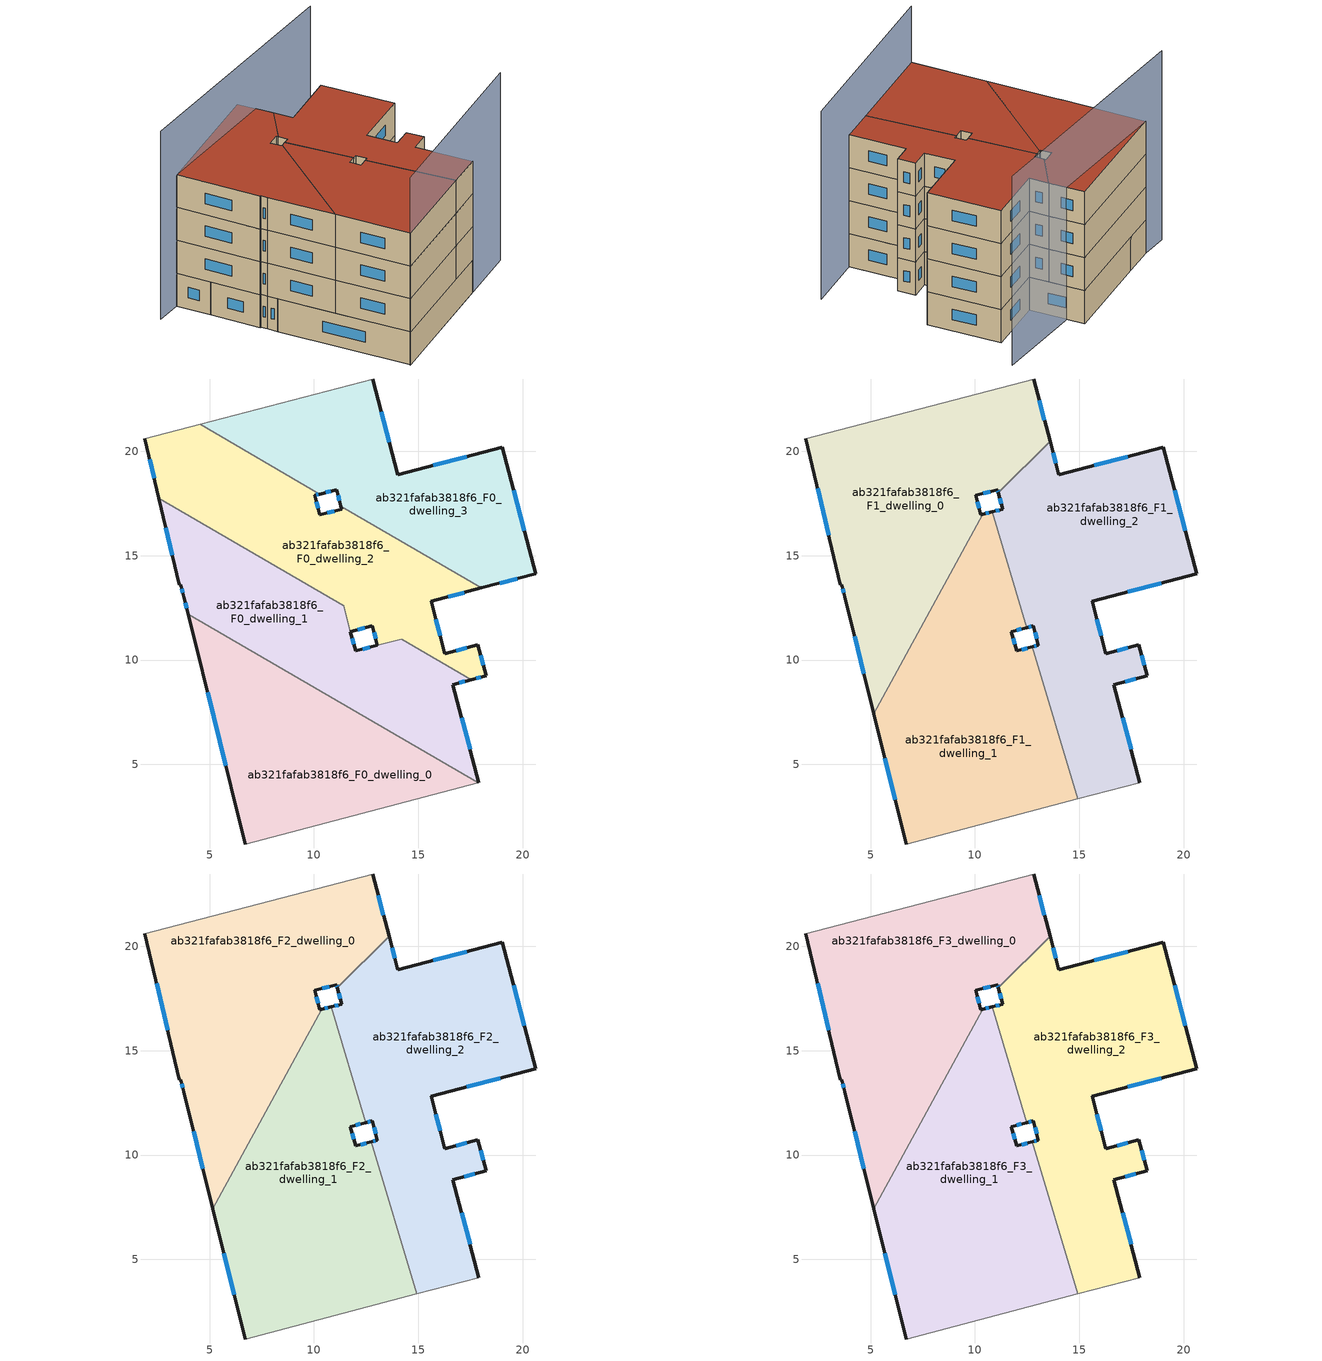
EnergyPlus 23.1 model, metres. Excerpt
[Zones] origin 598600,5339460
ab321fafab3818f6_F0_dwelling_0
 floor ground (EU_floor_Construction): 17.87,4.12 6.72,1.18 3.97,12.2 z0
 wall outside (EU_wall_Construction): 3.97,12.2 6.72,1.18 z0:3
 wall to ab321fafab3818f6_F0_dwelling_1 (EU_wall_Construction): 17.87,4.12 3.97,12.2 z0:3
 wall adiabatic (EU_wall_Construction): 6.72,1.18 17.87,4.12 z0:3
 window (EU_Window_Construction): 4.91,8.45 5.79,4.93 z1.02:1.98
ab321fafab3818f6_F0_dwelling_1
 floor ground (EU_floor_Construction): 14.2,11 17.54,9.05 16.67,8.83 17.91,4.13 17.87,4.12 3.97,12.2 3.76,13.04 3.63,13.61 3.56,13.61 2.58,17.75 11.42,12.61 12,10.43 z0
 wall outside (EU_wall_Construction): 17.91,4.13 16.67,8.83 17.54,9.05 / 2.58,17.75 3.56,13.61 3.63,13.61 3.76,13.04 3.97,12.2 / 13.04,10.7 12,10.43 11.76,11.36 z0:3
 wall adiabatic (EU_wall_Construction): 17.87,4.12 17.91,4.13 z0:3
 wall to ab321fafab3818f6_F0_dwelling_2 (EU_wall_Construction): 11.75,11.36 11.42,12.61 2.58,17.75 / 14.2,11 13.05,10.7 / 17.54,9.05 14.2,10.99 z0:3
 window (EU_Window_Construction): 16.96,8.9 17.24,8.98 / 17.48,5.73 17.09,7.23 / 3.83,12.76 3.9,12.49 / 3.67,13.42 3.71,13.24 / 2.91,16.34 3.22,15.02 / 11.92,10.75 11.84,11.04 / 12.69,10.61 12.35,10.53 z1.02:1.98
ab321fafab3818f6_F0_dwelling_2
 floor ground (EU_floor_Construction): 18.03,13.45 15.62,12.82 16.28,10.31 17.86,10.73 18.25,9.24 17.54,9.05 14.2,11 13.05,10.7 12.8,11.64 11.75,11.36 11.42,12.61 2.58,17.75 1.91,20.6 4.55,21.29 10.29,17.96 10.04,17.89 10.29,16.96 11.33,17.23 11.3,17.37 z0
 wall outside (EU_wall_Construction): 1.91,20.6 2.58,17.75 / 11.3,17.37 11.33,17.23 10.29,16.96 10.04,17.89 10.29,17.96 / 17.54,9.05 18.25,9.24 17.86,10.73 16.28,10.31 15.62,12.82 18.03,13.45 / 11.75,11.36 12.8,11.64 13.05,10.7 z0:3
 wall adiabatic (EU_wall_Construction): 4.55,21.29 1.91,20.6 z0:3
 wall to ab321fafab3818f6_F0_dwelling_3 (EU_wall_Construction): 18.03,13.45 11.3,17.37 / 10.29,17.96 4.55,21.29 z0:3
 window (EU_Window_Construction): 2.13,19.63 2.35,18.72 / 10.13,17.91 10.2,17.93 / 10.2,17.28 10.12,17.57 / 10.98,17.14 10.64,17.06 / 16.44,13.03 17.21,13.24 / 16.06,11.16 15.84,11.96 / 17.33,10.58 16.82,10.45 / 18.12,9.75 18,10.22 / 17.78,9.12 18.01,9.18 / 12.88,11.32 12.96,11.02 / 12.11,11.45 12.44,11.54 z1.02:1.98
ab321fafab3818f6_F0_dwelling_3
 floor ground (EU_floor_Construction): 19.03,20.2 20.62,14.13 18.03,13.45 11.3,17.37 11.09,18.17 10.29,17.96 4.55,21.29 12.82,23.47 14.02,18.88 z0
 wall outside (EU_wall_Construction): 18.03,13.45 20.62,14.13 19.03,20.2 14.02,18.88 12.82,23.47 / 10.29,17.96 11.09,18.17 11.3,17.37 z0:3
 wall adiabatic (EU_wall_Construction): 12.82,23.47 4.55,21.29 z0:3
 window (EU_Window_Construction): 18.91,13.68 19.74,13.9 / 11.16,17.9 11.22,17.64 / 10.56,18.03 10.81,18.1 / 13.62,20.44 13.23,21.91 / 17.33,19.75 15.73,19.33 / 20.08,16.2 19.57,18.13 z1.02:1.98
ab321fafab3818f6_F1_dwelling_0
 floor to ab321fafab3818f6_F0_dwelling_2 (EU_floor_Construction): 10.29,17.96 10.04,17.89 10.29,16.96 10.37,16.99 8.81,14.13 2.58,17.75 1.91,20.6 4.55,21.29 z3
 floor to ab321fafab3818f6_F0_dwelling_0 (EU_floor_Construction): 6.85,10.53 5.16,7.43 3.97,12.2 z3
 floor to ab321fafab3818f6_F0_dwelling_3 (EU_floor_Construction): 12.82,23.47 13.6,20.49 11.13,18.01 11.09,18.17 10.29,17.96 4.55,21.29 z3
 floor to ab321fafab3818f6_F0_dwelling_1 (EU_floor_Construction): 8.81,14.13 6.85,10.53 3.97,12.2 3.76,13.04 3.63,13.61 3.56,13.61 2.58,17.75 z3
 wall outside (EU_wall_Construction): 13.6,20.49 12.82,23.47 / 10.37,16.99 10.29,16.96 10.04,17.89 11.09,18.17 11.13,18.01 / 1.91,20.6 3.56,13.61 3.63,13.61 3.76,13.04 5.16,7.43 z3:6
 wall adiabatic (EU_wall_Construction): 12.82,23.47 1.91,20.6 z3:6
 wall to ab321fafab3818f6_F1_dwelling_2 (EU_wall_Construction): 11.13,18.01 13.6,20.49 z3:6
 wall to ab321fafab3818f6_F1_dwelling_1 (EU_wall_Construction): 5.16,7.43 10.37,16.99 z3:6
 window (EU_Window_Construction): 13.34,21.5 13.09,22.45 / 11.1,18.11 11.11,18.06 / 10.4,17.98 10.73,18.07 / 10.2,17.28 10.12,17.57 / 4.24,11.13 4.68,9.34 / 3.67,13.42 3.71,13.24 / 2.47,18.22 2.99,15.99 z4.02:4.98
ab321fafab3818f6_F1_dwelling_1
 floor to ab321fafab3818f6_F0_dwelling_0 (EU_floor_Construction): 14.03,6.35 14.93,3.34 6.72,1.18 5.16,7.43 6.85,10.53 z3
 floor to ab321fafab3818f6_F0_dwelling_1 (EU_floor_Construction): 11.42,12.61 12,10.43 12.76,10.63 14.03,6.35 6.85,10.53 8.81,14.13 z3
 floor to ab321fafab3818f6_F0_dwelling_2 (EU_floor_Construction): 10.83,17.1 12.48,11.55 11.75,11.36 11.42,12.61 8.81,14.13 10.37,16.99 z3
 wall outside (EU_wall_Construction): 10.82,17.1 10.37,16.99 / 12.76,10.63 12,10.43 11.75,11.36 12.48,11.55 / 5.16,7.43 6.72,1.18 z3:6
 wall to ab321fafab3818f6_F1_dwelling_2 (EU_wall_Construction): 12.48,11.55 10.82,17.1 / 14.93,3.34 12.76,10.63 z3:6
 wall adiabatic (EU_wall_Construction): 6.72,1.18 14.93,3.34 z3:6
 window (EU_Window_Construction): 10.67,17.06 10.53,17.03 / 12,11.43 12.23,11.49 / 11.92,10.75 11.84,11.05 / 12.5,10.56 12.26,10.5 / 5.69,5.3 6.19,3.31 z4.02:4.98
ab321fafab3818f6_F1_dwelling_2
 floor to ab321fafab3818f6_F0_dwelling_1 (EU_floor_Construction): 17.54,9.06 16.67,8.83 17.91,4.13 17.87,4.12 14.03,6.35 12.76,10.63 13.05,10.7 14.2,10.99 z3
 floor to ab321fafab3818f6_F0_dwelling_3 (EU_floor_Construction): 19.03,20.2 20.62,14.13 18.03,13.45 11.3,17.37 11.13,18.01 13.6,20.49 14.02,18.88 z3
 floor to ab321fafab3818f6_F0_dwelling_0 (EU_floor_Construction): 17.87,4.12 14.93,3.34 14.03,6.35 z3
 floor to ab321fafab3818f6_F0_dwelling_2 (EU_floor_Construction): 18.03,13.45 15.62,12.82 16.28,10.31 17.86,10.73 18.25,9.24 17.54,9.06 14.2,11 13.05,10.7 12.8,11.64 12.48,11.55 10.83,17.1 11.33,17.23 11.3,17.37 z3
 wall outside (EU_wall_Construction): 17.91,4.13 16.67,8.83 18.25,9.24 17.86,10.73 16.28,10.31 15.62,12.82 20.62,14.13 19.03,20.2 14.02,18.88 13.6,20.49 / 12.48,11.55 12.8,11.64 13.05,10.7 12.76,10.63 / 11.13,18.01 11.33,17.23 10.82,17.1 z3:6
 wall adiabatic (EU_wall_Construction): 14.93,3.34 17.91,4.13 z3:6
 window (EU_Window_Construction): 20.08,16.2 19.57,18.13 / 17.32,13.27 18.92,13.69 / 16.06,11.16 15.84,11.96 / 17.33,10.58 16.82,10.45 / 18.12,9.75 18,10.22 / 17.21,8.97 17.71,9.1 / 17.48,5.73 17.09,7.23 / 12.95,10.68 12.86,10.65 / 12.88,11.32 12.96,11.02 / 12.59,11.58 12.69,11.61 / 11.16,17.19 11,17.15 / 11.2,17.74 11.26,17.5 / 13.88,19.43 13.75,19.94 / 17.33,19.75 15.73,19.33 z4.02:4.98
ab321fafab3818f6_F2_dwelling_0
 floor to ab321fafab3818f6_F1_dwelling_0 (EU_floor_Construction): 12.82,23.47 13.6,20.49 11.13,18.01 11.09,18.17 10.04,17.89 10.29,16.96 10.37,16.99 5.16,7.43 3.76,13.04 3.63,13.61 3.56,13.61 1.91,20.6 z6
 wall outside (EU_wall_Construction): 13.6,20.49 12.82,23.47 / 10.37,16.99 10.29,16.96 10.04,17.89 11.09,18.17 11.13,18.01 / 1.91,20.6 3.56,13.61 3.63,13.61 3.76,13.04 5.16,7.43 z6:9
 wall adiabatic (EU_wall_Construction): 12.82,23.47 1.91,20.6 z6:9
 wall to ab321fafab3818f6_F2_dwelling_2 (EU_wall_Construction): 11.13,18.01 13.6,20.49 z6:9
 wall to ab321fafab3818f6_F2_dwelling_1 (EU_wall_Construction): 5.16,7.43 10.37,16.99 z6:9
 window (EU_Window_Construction): 13.34,21.5 13.09,22.45 / 11.1,18.11 11.11,18.06 / 10.4,17.98 10.73,18.07 / 10.2,17.28 10.12,17.57 / 4.24,11.13 4.68,9.34 / 3.67,13.42 3.71,13.24 / 2.47,18.22 2.99,15.99 z7.02:7.98
ab321fafab3818f6_F2_dwelling_1
 floor to ab321fafab3818f6_F1_dwelling_1 (EU_floor_Construction): 10.82,17.1 12.48,11.55 11.75,11.36 12,10.43 12.76,10.63 14.93,3.34 6.72,1.18 5.16,7.43 10.37,16.99 z6
 wall outside (EU_wall_Construction): 10.82,17.1 10.37,16.99 / 12.76,10.63 12,10.43 11.75,11.36 12.48,11.55 / 5.16,7.43 6.72,1.18 z6:9
 wall to ab321fafab3818f6_F2_dwelling_2 (EU_wall_Construction): 12.48,11.55 10.82,17.1 / 14.93,3.34 12.76,10.63 z6:9
 wall adiabatic (EU_wall_Construction): 6.72,1.18 14.93,3.34 z6:9
 window (EU_Window_Construction): 10.67,17.06 10.53,17.03 / 12,11.43 12.23,11.49 / 11.92,10.75 11.84,11.05 / 12.5,10.56 12.26,10.5 / 5.69,5.3 6.19,3.31 z7.02:7.98
ab321fafab3818f6_F2_dwelling_2
 floor to ab321fafab3818f6_F1_dwelling_2 (EU_floor_Construction): 19.03,20.2 20.62,14.13 15.62,12.82 16.28,10.31 17.86,10.73 18.25,9.24 16.67,8.83 17.91,4.13 14.93,3.34 12.76,10.63 13.05,10.7 12.8,11.64 12.48,11.55 10.82,17.1 11.33,17.23 11.13,18.01 13.6,20.49 14.02,18.88 z6
 wall outside (EU_wall_Construction): 17.91,4.13 16.67,8.83 18.25,9.24 17.86,10.73 16.28,10.31 15.62,12.82 20.62,14.13 19.03,20.2 14.02,18.88 13.6,20.49 / 12.48,11.55 12.8,11.64 13.05,10.7 12.76,10.63 / 11.13,18.01 11.33,17.23 10.82,17.1 z6:9
 wall adiabatic (EU_wall_Construction): 14.93,3.34 17.91,4.13 z6:9
 window (EU_Window_Construction): 20.08,16.2 19.57,18.13 / 17.32,13.27 18.92,13.69 / 16.06,11.16 15.84,11.96 / 17.33,10.58 16.82,10.45 / 18.12,9.75 18,10.22 / 17.21,8.97 17.71,9.1 / 17.48,5.73 17.09,7.23 / 12.95,10.68 12.86,10.65 / 12.88,11.32 12.96,11.02 / 12.59,11.58 12.69,11.61 / 11.16,17.19 11,17.15 / 11.2,17.74 11.26,17.5 / 13.88,19.43 13.75,19.94 / 17.33,19.75 15.73,19.33 z7.02:7.98
ab321fafab3818f6_F3_dwelling_0
 floor to ab321fafab3818f6_F2_dwelling_0 (EU_floor_Construction): 12.82,23.47 13.6,20.49 11.13,18.01 11.09,18.17 10.04,17.89 10.29,16.96 10.37,16.99 5.16,7.43 3.76,13.04 3.63,13.61 3.56,13.61 1.91,20.6 z9
 wall outside (EU_wall_Construction): 13.6,20.49 12.82,23.47 / 10.37,16.99 10.29,16.96 10.04,17.89 11.09,18.17 11.13,18.01 / 1.91,20.6 3.56,13.61 3.63,13.61 3.76,13.04 5.16,7.43 z9:12
 wall adiabatic (EU_wall_Construction): 12.82,23.47 1.91,20.6 z9:12
 wall to ab321fafab3818f6_F3_dwelling_2 (EU_wall_Construction): 11.13,18.01 13.6,20.49 z9:12
 wall to ab321fafab3818f6_F3_dwelling_1 (EU_wall_Construction): 5.16,7.43 10.37,16.99 z9:12
 window (EU_Window_Construction): 13.34,21.5 13.09,22.45 / 11.1,18.11 11.11,18.06 / 10.4,17.98 10.73,18.07 / 10.2,17.28 10.12,17.57 / 4.24,11.13 4.68,9.34 / 3.67,13.42 3.71,13.24 / 2.47,18.22 2.99,15.99 z10.02:10.98
 roof outside (EU_roof_Construction): 5.16,7.43 10.37,16.99 10.29,16.96 10.04,17.89 11.09,18.17 11.13,18.01 13.6,20.49 12.82,23.47 1.91,20.6 3.56,13.61 3.63,13.61 3.76,13.04 z12
ab321fafab3818f6_F3_dwelling_1
 floor to ab321fafab3818f6_F2_dwelling_1 (EU_floor_Construction): 10.82,17.1 12.48,11.55 11.75,11.36 12,10.43 12.76,10.63 14.93,3.34 6.72,1.18 5.16,7.43 10.37,16.99 z9
 wall outside (EU_wall_Construction): 10.82,17.1 10.37,16.99 / 12.76,10.63 12,10.43 11.75,11.36 12.48,11.55 / 5.16,7.43 6.72,1.18 z9:12
 wall to ab321fafab3818f6_F3_dwelling_2 (EU_wall_Construction): 12.48,11.55 10.82,17.1 / 14.93,3.34 12.76,10.63 z9:12
 wall adiabatic (EU_wall_Construction): 6.72,1.18 14.93,3.34 z9:12
 window (EU_Window_Construction): 10.67,17.06 10.53,17.03 / 12,11.43 12.23,11.49 / 11.92,10.75 11.84,11.05 / 12.5,10.56 12.26,10.5 / 5.69,5.3 6.19,3.31 z10.02:10.98
 roof outside (EU_roof_Construction): 14.93,3.34 12.76,10.63 12,10.43 11.75,11.36 12.48,11.55 10.82,17.1 10.37,16.99 5.16,7.43 6.72,1.18 z12
ab321fafab3818f6_F3_dwelling_2
 floor to ab321fafab3818f6_F2_dwelling_2 (EU_floor_Construction): 19.03,20.2 20.62,14.13 15.62,12.82 16.28,10.31 17.86,10.73 18.25,9.24 16.67,8.83 17.91,4.13 14.93,3.34 12.76,10.63 13.05,10.7 12.8,11.64 12.48,11.55 10.82,17.1 11.33,17.23 11.13,18.01 13.6,20.49 14.02,18.88 z9
 wall outside (EU_wall_Construction): 17.91,4.13 16.67,8.83 18.25,9.24 17.86,10.73 16.28,10.31 15.62,12.82 20.62,14.13 19.03,20.2 14.02,18.88 13.6,20.49 / 12.48,11.55 12.8,11.64 13.05,10.7 12.76,10.63 / 11.13,18.01 11.33,17.23 10.82,17.1 z9:12
 wall adiabatic (EU_wall_Construction): 14.93,3.34 17.91,4.13 z9:12
 window (EU_Window_Construction): 20.08,16.2 19.57,18.13 / 17.32,13.27 18.92,13.69 / 16.06,11.16 15.84,11.96 / 17.33,10.58 16.82,10.45 / 18.12,9.75 18,10.22 / 17.21,8.97 17.71,9.1 / 17.48,5.73 17.09,7.23 / 12.95,10.68 12.86,10.65 / 12.88,11.32 12.96,11.02 / 12.59,11.58 12.69,11.61 / 11.16,17.19 11,17.15 / 11.2,17.74 11.26,17.5 / 13.88,19.43 13.75,19.94 / 17.33,19.75 15.73,19.33 z10.02:10.98
 roof outside (EU_roof_Construction): 17.91,4.13 16.67,8.83 18.25,9.24 17.86,10.73 16.28,10.31 15.62,12.82 20.62,14.13 19.03,20.2 14.02,18.88 13.6,20.49 11.13,18.01 11.33,17.23 10.82,17.1 12.48,11.55 12.8,11.64 13.05,10.7 12.76,10.63 14.93,3.34 z12
shading: 6.68,1.17 22.91,5.45 z0:17.1; 21.03,22.9 -0.39,20.32 z0:17.2
[Building]
EU S2 Campaign: North Axis=0; Terrain=City; Solar Distribution=FullExterior
[Site:Location]
Vienna: Latitude=48; Longitude=16.5; Time Zone=1; Elevation=183
[SizingPeriod:WeatherFileDays]
AnnualSizingPeriod: Begin Month=1; Begin Day of Month=1; End Month=12; End Day of Month=31; Day of Week for Start Day=Monday; Use Weather File Daylight Saving Period=No; Use Weather File Rain and Snow Indicators=No
[MATERIAL]
EU_InternalMass_Material: Roughness=MediumRough; Thickness=0.1; Conductivity=1; Density=1800; Specific Heat=900; Thermal Absorptance=0.9; Solar Absorptance=0.7; Visible Absorptance=0.7
[MATERIAL:NOMASS] Roughness=MediumRough; Thermal Absorptance=0.9; Solar Absorptance=0.7; Visible Absorptance=0.7
Name | Thermal Resistance
EU_wall_NoMass | 0.942466
EU_roof_NoMass | 0.551687
EU_floor_NoMass | 0.66527
[WINDOWMATERIAL:SIMPLEGLAZINGSYSTEM]
EU_Window_SimpleGlazing: UFactor=2.03367; Solar Heat Gain Coefficient=0.65; Visible Transmittance=0.65
[CONSTRUCTION]
EU_wall_Construction: EU_wall_NoMass
EU_roof_Construction: EU_roof_NoMass
EU_floor_Construction: EU_floor_NoMass
EU_Window_Construction: EU_Window_SimpleGlazing
EU_InternalMass_Construction: EU_InternalMass_Material
[ZONE] Type=1; Multiplier=1; Ceiling Height=autocalculate; Floor Area=autocalculate; Part of Total Floor Area=Yes
Name | Volume
ab321fafab3818f6_F0_dwelling_0 | 196.316
ab321fafab3818f6_F1_dwelling_0; ab321fafab3818f6_F2_dwelling_0; ab321fafab3818f6_F3_dwelling_0 | 261.753
ab321fafab3818f6_F0_dwelling_1 | 191.75
ab321fafab3818f6_F1_dwelling_1; ab321fafab3818f6_F2_dwelling_1; ab321fafab3818f6_F3_dwelling_1 | 261.767
ab321fafab3818f6_F0_dwelling_2 | 200.892
ab321fafab3818f6_F1_dwelling_2; ab321fafab3818f6_F2_dwelling_2; ab321fafab3818f6_F3_dwelling_2 | 261.761
ab321fafab3818f6_F0_dwelling_3 | 196.3125
[INTERNALMASS] Construction=EU_InternalMass_Construction
Name | Zone or ZoneList | Surface Area
ab321fafab3818f6_F0_dwelling_0_EU_InternalMass | ab321fafab3818f6_F0_dwelling_0 | 65.4389
ab321fafab3818f6_F0_dwelling_1_EU_InternalMass | ab321fafab3818f6_F0_dwelling_1 | 63.9185
ab321fafab3818f6_F0_dwelling_2_EU_InternalMass | ab321fafab3818f6_F0_dwelling_2 | 66.9639
ab321fafab3818f6_F0_dwelling_3_EU_InternalMass | ab321fafab3818f6_F0_dwelling_3 | 65.438
ab321fafab3818f6_F1_dwelling_0_EU_InternalMass | ab321fafab3818f6_F1_dwelling_0 | 87.2516
ab321fafab3818f6_F1_dwelling_1_EU_InternalMass | ab321fafab3818f6_F1_dwelling_1 | 87.2554
ab321fafab3818f6_F1_dwelling_2_EU_InternalMass | ab321fafab3818f6_F1_dwelling_2 | 87.2535
ab321fafab3818f6_F2_dwelling_0_EU_InternalMass | ab321fafab3818f6_F2_dwelling_0 | 87.2516
ab321fafab3818f6_F2_dwelling_1_EU_InternalMass | ab321fafab3818f6_F2_dwelling_1 | 87.2554
ab321fafab3818f6_F2_dwelling_2_EU_InternalMass | ab321fafab3818f6_F2_dwelling_2 | 87.2535
ab321fafab3818f6_F3_dwelling_0_EU_InternalMass | ab321fafab3818f6_F3_dwelling_0 | 87.2516
ab321fafab3818f6_F3_dwelling_1_EU_InternalMass | ab321fafab3818f6_F3_dwelling_1 | 87.2554
ab321fafab3818f6_F3_dwelling_2_EU_InternalMass | ab321fafab3818f6_F3_dwelling_2 | 87.2535
[OTHEREQUIPMENT] Fuel Type=Electricity; Design Level Calculation Method=Watts/Area; Power per Zone Floor Area=1; Fraction Latent=0; Fraction Radiant=0; Fraction Lost=0; Carbon Dioxide Generation Rate=0; EndUse Subcategory=EU_Step8_InternalGains
Name | Zone or ZoneList or Space or SpaceList | Schedule
EU_Step8_InternalGain_ab321fafab3818f6_F0_dwelling_0_f000 | ab321fafab3818f6_F0_dwelling_0 | EU_Step8_GainSchedule_ab321fafab3818f6_F0_dwelling_0_f000
EU_Step8_InternalGain_ab321fafab3818f6_F0_dwelling_1_f000 | ab321fafab3818f6_F0_dwelling_1 | EU_Step8_GainSchedule_ab321fafab3818f6_F0_dwelling_1_f000
EU_Step8_InternalGain_ab321fafab3818f6_F0_dwelling_2_f000 | ab321fafab3818f6_F0_dwelling_2 | EU_Step8_GainSchedule_ab321fafab3818f6_F0_dwelling_2_f000
EU_Step8_InternalGain_ab321fafab3818f6_F0_dwelling_3_f000 | ab321fafab3818f6_F0_dwelling_3 | EU_Step8_GainSchedule_ab321fafab3818f6_F0_dwelling_3_f000
EU_Step8_InternalGain_ab321fafab3818f6_F1_dwelling_0_f000 | ab321fafab3818f6_F1_dwelling_0 | EU_Step8_GainSchedule_ab321fafab3818f6_F1_dwelling_0_f000
EU_Step8_InternalGain_ab321fafab3818f6_F1_dwelling_1_f000 | ab321fafab3818f6_F1_dwelling_1 | EU_Step8_GainSchedule_ab321fafab3818f6_F1_dwelling_1_f000
EU_Step8_InternalGain_ab321fafab3818f6_F1_dwelling_2_f000 | ab321fafab3818f6_F1_dwelling_2 | EU_Step8_GainSchedule_ab321fafab3818f6_F1_dwelling_2_f000
EU_Step8_InternalGain_ab321fafab3818f6_F2_dwelling_0_f000 | ab321fafab3818f6_F2_dwelling_0 | EU_Step8_GainSchedule_ab321fafab3818f6_F2_dwelling_0_f000
EU_Step8_InternalGain_ab321fafab3818f6_F2_dwelling_1_f000 | ab321fafab3818f6_F2_dwelling_1 | EU_Step8_GainSchedule_ab321fafab3818f6_F2_dwelling_1_f000
EU_Step8_InternalGain_ab321fafab3818f6_F2_dwelling_2_f000 | ab321fafab3818f6_F2_dwelling_2 | EU_Step8_GainSchedule_ab321fafab3818f6_F2_dwelling_2_f000
EU_Step8_InternalGain_ab321fafab3818f6_F3_dwelling_0_f000 | ab321fafab3818f6_F3_dwelling_0 | EU_Step8_GainSchedule_ab321fafab3818f6_F3_dwelling_0_f000
EU_Step8_InternalGain_ab321fafab3818f6_F3_dwelling_1_f000 | ab321fafab3818f6_F3_dwelling_1 | EU_Step8_GainSchedule_ab321fafab3818f6_F3_dwelling_1_f000
EU_Step8_InternalGain_ab321fafab3818f6_F3_dwelling_2_f000 | ab321fafab3818f6_F3_dwelling_2 | EU_Step8_GainSchedule_ab321fafab3818f6_F3_dwelling_2_f000
[ZONEVENTILATION:DESIGNFLOWRATE] Schedule=EU_AlwaysOn; Design Flow Rate Calculation Method=AirChanges/Hour; Air Changes per Hour=0.530523; Ventilation Type=Natural; Fan Pressure Rise=0; Fan Total Efficiency=1; Constant Term Coefficient=1; Temperature Term Coefficient=0; Velocity Term Coefficient=0; Velocity Squared Term Coefficient=0; Minimum Indoor Temperature=-100; Maximum Indoor Temperature=100; Delta Temperature=-100; Minimum Outdoor Temperature=-100; Maximum Outdoor Temperature=100; Maximum Wind Speed=40
Name | Zone or ZoneList or Space or SpaceList
EU_ConstantAir_ab321fafab3818f6_F0_dwelling_0 | ab321fafab3818f6_F0_dwelling_0
EU_ConstantAir_ab321fafab3818f6_F0_dwelling_1 | ab321fafab3818f6_F0_dwelling_1
EU_ConstantAir_ab321fafab3818f6_F0_dwelling_2 | ab321fafab3818f6_F0_dwelling_2
EU_ConstantAir_ab321fafab3818f6_F0_dwelling_3 | ab321fafab3818f6_F0_dwelling_3
EU_ConstantAir_ab321fafab3818f6_F1_dwelling_0 | ab321fafab3818f6_F1_dwelling_0
EU_ConstantAir_ab321fafab3818f6_F1_dwelling_1 | ab321fafab3818f6_F1_dwelling_1
EU_ConstantAir_ab321fafab3818f6_F1_dwelling_2 | ab321fafab3818f6_F1_dwelling_2
EU_ConstantAir_ab321fafab3818f6_F2_dwelling_0 | ab321fafab3818f6_F2_dwelling_0
EU_ConstantAir_ab321fafab3818f6_F2_dwelling_1 | ab321fafab3818f6_F2_dwelling_1
EU_ConstantAir_ab321fafab3818f6_F2_dwelling_2 | ab321fafab3818f6_F2_dwelling_2
EU_ConstantAir_ab321fafab3818f6_F3_dwelling_0 | ab321fafab3818f6_F3_dwelling_0
EU_ConstantAir_ab321fafab3818f6_F3_dwelling_1 | ab321fafab3818f6_F3_dwelling_1
EU_ConstantAir_ab321fafab3818f6_F3_dwelling_2 | ab321fafab3818f6_F3_dwelling_2
[HVACTEMPLATE:THERMOSTAT] Constant Heating Setpoint=20; Constant Cooling Setpoint=50
EU_HeatOnly_ab321fafab3818f6_F0_dwelling_0; EU_HeatOnly_ab321fafab3818f6_F0_dwelling_1; EU_HeatOnly_ab321fafab3818f6_F0_dwelling_2; EU_HeatOnly_ab321fafab3818f6_F0_dwelling_3; EU_HeatOnly_ab321fafab3818f6_F1_dwelling_0; EU_HeatOnly_ab321fafab3818f6_F1_dwelling_1; EU_HeatOnly_ab321fafab3818f6_F1_dwelling_2; EU_HeatOnly_ab321fafab3818f6_F2_dwelling_0; EU_HeatOnly_ab321fafab3818f6_F2_dwelling_1; EU_HeatOnly_ab321fafab3818f6_F2_dwelling_2; EU_HeatOnly_ab321fafab3818f6_F3_dwelling_0; EU_HeatOnly_ab321fafab3818f6_F3_dwelling_1; EU_HeatOnly_ab321fafab3818f6_F3_dwelling_2
[HVACTEMPLATE:ZONE:IDEALLOADSAIRSYSTEM] System Availability Schedule=EU_AlwaysOn; Maximum Heating Supply Air Temperature=50; Minimum Cooling Supply Air Temperature=13; Maximum Heating Supply Air Humidity Ratio=0.0156; Minimum Cooling Supply Air Humidity Ratio=0.0077; Heating Limit=NoLimit; Cooling Limit=NoLimit; Heating Availability Schedule=EU_AlwaysOn; Cooling Availability Schedule=EU_CoolingOff; Dehumidification Control Type=ConstantSensibleHeatRatio; Cooling Sensible Heat Ratio=0.7; Dehumidification Setpoint=60; Humidification Control Type=None; Humidification Setpoint=30; Outdoor Air Method=None; Outdoor Air Flow Rate per Person=0.00944; Outdoor Air Flow Rate per Zone Floor Area=0; Outdoor Air Flow Rate per Zone=0; Demand Controlled Ventilation Type=None; Outdoor Air Economizer Type=NoEconomizer; Heat Recovery Type=None; Sensible Heat Recovery Effectiveness=0.7; Latent Heat Recovery Effectiveness=0.65
Name | Template Thermostat
ab321fafab3818f6_F0_dwelling_0 | EU_HeatOnly_ab321fafab3818f6_F0_dwelling_0
ab321fafab3818f6_F0_dwelling_1 | EU_HeatOnly_ab321fafab3818f6_F0_dwelling_1
ab321fafab3818f6_F0_dwelling_2 | EU_HeatOnly_ab321fafab3818f6_F0_dwelling_2
ab321fafab3818f6_F0_dwelling_3 | EU_HeatOnly_ab321fafab3818f6_F0_dwelling_3
ab321fafab3818f6_F1_dwelling_0 | EU_HeatOnly_ab321fafab3818f6_F1_dwelling_0
ab321fafab3818f6_F1_dwelling_1 | EU_HeatOnly_ab321fafab3818f6_F1_dwelling_1
ab321fafab3818f6_F1_dwelling_2 | EU_HeatOnly_ab321fafab3818f6_F1_dwelling_2
ab321fafab3818f6_F2_dwelling_0 | EU_HeatOnly_ab321fafab3818f6_F2_dwelling_0
ab321fafab3818f6_F2_dwelling_1 | EU_HeatOnly_ab321fafab3818f6_F2_dwelling_1
ab321fafab3818f6_F2_dwelling_2 | EU_HeatOnly_ab321fafab3818f6_F2_dwelling_2
ab321fafab3818f6_F3_dwelling_0 | EU_HeatOnly_ab321fafab3818f6_F3_dwelling_0
ab321fafab3818f6_F3_dwelling_1 | EU_HeatOnly_ab321fafab3818f6_F3_dwelling_1
ab321fafab3818f6_F3_dwelling_2 | EU_HeatOnly_ab321fafab3818f6_F3_dwelling_2
[SIZING:ZONE] Zone Cooling Design Supply Air Temperature Input Method=SupplyAirTemperature; Zone Cooling Design Supply Air Temperature=13; Zone Heating Design Supply Air Temperature Input Method=SupplyAirTemperature; Zone Heating Design Supply Air Temperature=50; Zone Cooling Design Supply Air Humidity Ratio=0.008; Zone Heating Design Supply Air Humidity Ratio=0.008; Cooling Design Air Flow Method=DesignDay; Cooling Design Air Flow Rate=0; Cooling Minimum Air Flow per Zone Floor Area=0.000762; Cooling Minimum Air Flow=0; Cooling Minimum Air Flow Fraction=0.2; Heating Design Air Flow Method=DesignDay; Heating Design Air Flow Rate=0; Heating Maximum Air Flow per Zone Floor Area=0.002032; Heating Maximum Air Flow=0.141576; Heating Maximum Air Flow Fraction=0.3; Account for Dedicated Outdoor Air System=No; Dedicated Outdoor Air System Control Strategy=NeutralSupplyAir; Dedicated Outdoor Air Low Setpoint Temperature for Design=autosize; Dedicated Outdoor Air High Setpoint Temperature for Design=autosize; Zone Load Sizing Method=Sensible Load Only No Latent Load; Zone Latent Cooling Design Supply Air Humidity Ratio Input Method=HumidityRatioDifference; Zone Cooling Design Supply Air Humidity Ratio Difference=0.005; Zone Latent Heating Design Supply Air Humidity Ratio Input Method=HumidityRatioDifference; Zone Humidification Design Supply Air Humidity Ratio Difference=0.005
ab321fafab3818f6_F0_dwelling_0; ab321fafab3818f6_F0_dwelling_1; ab321fafab3818f6_F0_dwelling_2; ab321fafab3818f6_F0_dwelling_3; ab321fafab3818f6_F1_dwelling_0; ab321fafab3818f6_F1_dwelling_1; ab321fafab3818f6_F1_dwelling_2; ab321fafab3818f6_F2_dwelling_0; ab321fafab3818f6_F2_dwelling_1; ab321fafab3818f6_F2_dwelling_2; ab321fafab3818f6_F3_dwelling_0; ab321fafab3818f6_F3_dwelling_1; ab321fafab3818f6_F3_dwelling_2
[SCHEDULE:CONSTANT]
Name | Hourly Value
EU_AlwaysOn | 1
EU_CoolingOff | 0
[SCHEDULE:FILE] Column Number=1; Rows to Skip at Top=0; Number of Hours of Data=8760; Column Separator=Comma; Interpolate to Timestep=No; Minutes per Item=60; Adjust Schedule for Daylight Savings=Yes
Name | File
EU_Step8_GainSchedule_ab321fafab3818f6_F0_dwelling_0_f000 | ../../schedules/ab321fafab3818f6/ab321fafab3818f6_F0_dwelling_0_f000_gain.csv
EU_Step8_GainSchedule_ab321fafab3818f6_F0_dwelling_1_f000 | ../../schedules/ab321fafab3818f6/ab321fafab3818f6_F0_dwelling_1_f000_gain.csv
EU_Step8_GainSchedule_ab321fafab3818f6_F0_dwelling_2_f000 | ../../schedules/ab321fafab3818f6/ab321fafab3818f6_F0_dwelling_2_f000_gain.csv
EU_Step8_GainSchedule_ab321fafab3818f6_F0_dwelling_3_f000 | ../../schedules/ab321fafab3818f6/ab321fafab3818f6_F0_dwelling_3_f000_gain.csv
EU_Step8_GainSchedule_ab321fafab3818f6_F1_dwelling_0_f000 | ../../schedules/ab321fafab3818f6/ab321fafab3818f6_F1_dwelling_0_f000_gain.csv
EU_Step8_GainSchedule_ab321fafab3818f6_F1_dwelling_1_f000 | ../../schedules/ab321fafab3818f6/ab321fafab3818f6_F1_dwelling_1_f000_gain.csv
EU_Step8_GainSchedule_ab321fafab3818f6_F1_dwelling_2_f000 | ../../schedules/ab321fafab3818f6/ab321fafab3818f6_F1_dwelling_2_f000_gain.csv
EU_Step8_GainSchedule_ab321fafab3818f6_F2_dwelling_0_f000 | ../../schedules/ab321fafab3818f6/ab321fafab3818f6_F2_dwelling_0_f000_gain.csv
EU_Step8_GainSchedule_ab321fafab3818f6_F2_dwelling_1_f000 | ../../schedules/ab321fafab3818f6/ab321fafab3818f6_F2_dwelling_1_f000_gain.csv
EU_Step8_GainSchedule_ab321fafab3818f6_F2_dwelling_2_f000 | ../../schedules/ab321fafab3818f6/ab321fafab3818f6_F2_dwelling_2_f000_gain.csv
EU_Step8_GainSchedule_ab321fafab3818f6_F3_dwelling_0_f000 | ../../schedules/ab321fafab3818f6/ab321fafab3818f6_F3_dwelling_0_f000_gain.csv
EU_Step8_GainSchedule_ab321fafab3818f6_F3_dwelling_1_f000 | ../../schedules/ab321fafab3818f6/ab321fafab3818f6_F3_dwelling_1_f000_gain.csv
EU_Step8_GainSchedule_ab321fafab3818f6_F3_dwelling_2_f000 | ../../schedules/ab321fafab3818f6/ab321fafab3818f6_F3_dwelling_2_f000_gain.csv
